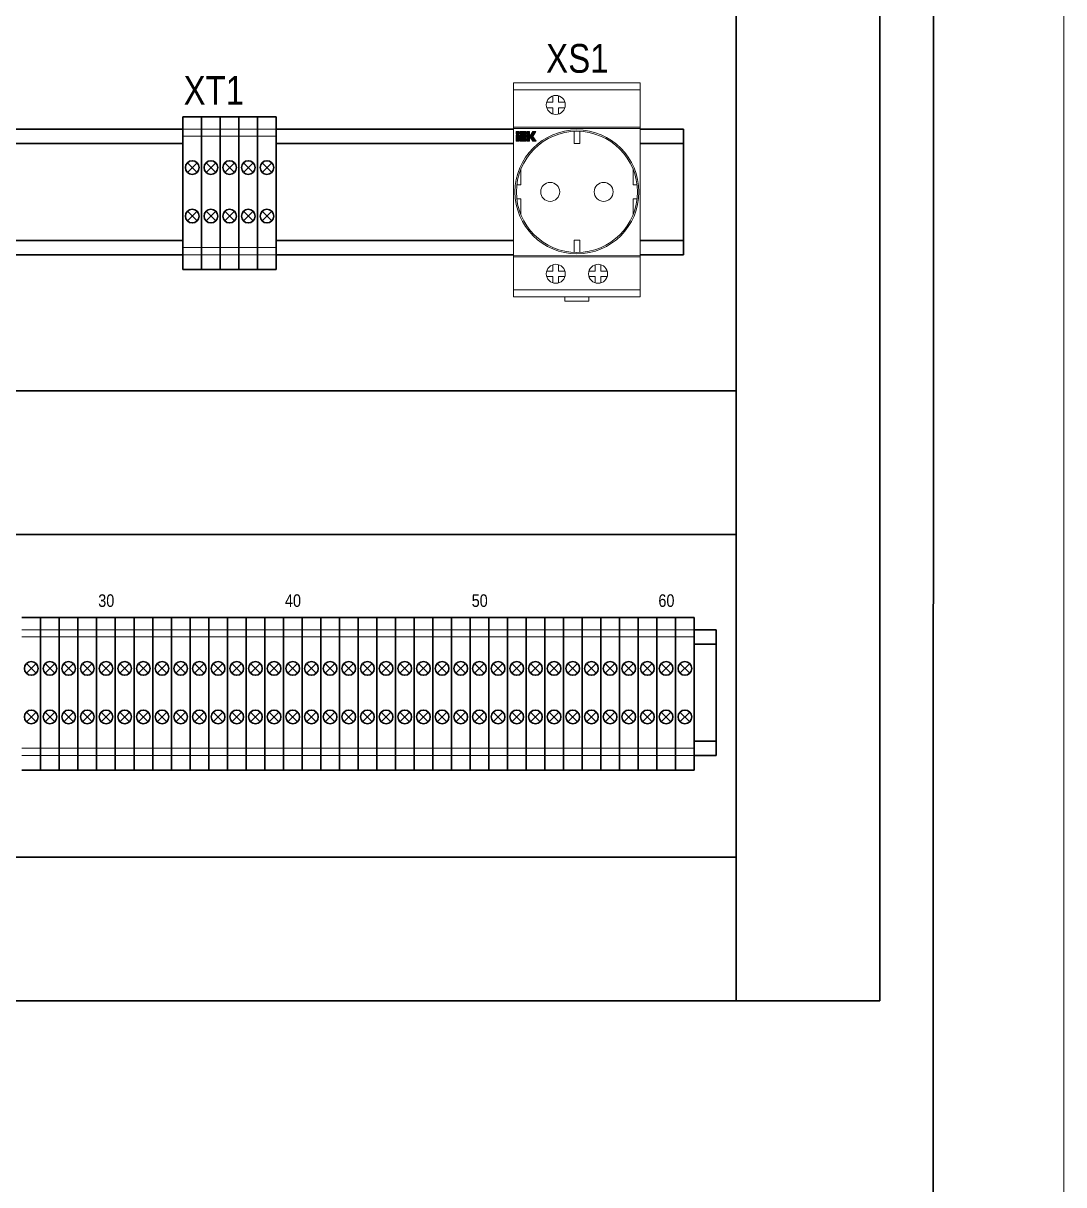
# Model space of a CAD drawing. Header units: millimetres. Extents: x -6000 to 26000, y -6000 to 26000.
# Drawn here: x 125.75 to 166.06, y -5013.17 to -4968.19 of the extents above; entities that cross this region are included whole.
import ezdxf

# ---------------------------------------------------------------- set-up
doc = ezdxf.new("R2010")
doc.units = ezdxf.units.MM
doc.header["$MEASUREMENT"] = 0
for name, color, linetype, lineweight in [('Чертеж и Рисунок_Ном._пера__1', 7, 'Continuous', 15), ('Чертеж и Рисунок_Ном._пера__2', 8, 'Continuous', 15), ('Чертеж и Рисунок_Ном._пера__21', 7, 'Continuous', 30), ('Чертеж и Рисунок_Ном._пера__7', 7, 'Continuous', 15)]:
    doc.layers.add(name, color=color, linetype=linetype, lineweight=lineweight)
for name, color, linetype, lineweight, true_color in [('Чертеж и Рисунок_Ном._пера__8', 7, 'Continuous', 15, 0xa80f02), ('Чертеж и Рисунок_Ном._пера__85', 7, 'Continuous', 5, 0x66b7ff), ('Чертеж и Рисунок_Ном._пера__9', 7, 'Continuous', 15, 0x3dad99)]:
    doc.layers.add(name, color=color, linetype=linetype, lineweight=lineweight, true_color=true_color)
doc.styles.add('СГЕНЕРИР_СТИЛЬ_1', font='')
doc.styles.get('СГЕНЕРИР_СТИЛЬ_1').set_extended_font_data('Arial Narrow')

msp = doc.modelspace()

# ---------------------------------------------------------------- hatches: boundary and pattern name
at = {"layer": 'Чертеж и Рисунок_Ном._пера__2', "linetype": 'Continuous', "lineweight": 15}
msp.add_hatch(color=8, dxfattribs=at).paths.add_polyline_path([(144.982, -4972.389), (144.982, -4972.49), (145.222, -4972.49), (145.222, -4972.389)])
at = {"layer": 'Чертеж и Рисунок_Ном._пера__8', "linetype": 'Continuous', "lineweight": 15, "true_color": 0xa80f02}
for points in [[(144.946, -4972.491), (144.946, -4972.389), (144.843, -4972.389), (144.843, -4972.491)], [(145.258, -4972.76), (145.361, -4972.76), (145.361, -4972.629), (145.397, -4972.629), (145.482, -4972.759), (145.611, -4972.759), (145.484, -4972.577), (145.61, -4972.389), (145.486, -4972.389), (145.397, -4972.524), (145.361, -4972.524), (145.36, -4972.389), (145.258, -4972.389)], [(144.946, -4972.524), (144.843, -4972.524), (144.843, -4972.766), (144.946, -4972.766)], [(144.98, -4972.523), (144.98, -4972.763), (145.222, -4972.763), (145.222, -4972.661), (145.084, -4972.661), (145.084, -4972.626), (145.222, -4972.626), (145.222, -4972.523)]]:
    msp.add_hatch(color=14, dxfattribs=at).paths.add_polyline_path(points)

# ---------------------------------------------------------------- linework, layer by layer
at = {"layer": 'Чертеж и Рисунок_Ном._пера__1', "color": 7, "linetype": 'Continuous', "lineweight": 15}
for p, q in [((131.934, -4972.292), (132.658, -4972.292)), ((132.658, -4972.292), (133.381, -4972.292)), ((133.381, -4972.292), (134.104, -4972.292)), ((134.104, -4972.292), (134.828, -4972.292)), ((134.828, -4972.292), (135.551, -4972.292)), ((131.934, -4972.57), (132.658, -4972.57)), ((132.658, -4972.57), (133.381, -4972.57)), ((133.381, -4972.57), (134.104, -4972.57)), ((134.104, -4972.57), (134.828, -4972.57)), ((134.828, -4972.57), (135.551, -4972.57)), ((131.934, -4976.882), (132.658, -4976.882)), ((132.658, -4976.882), (133.381, -4976.882)), ((133.381, -4976.882), (134.104, -4976.882)), ((134.104, -4976.882), (134.828, -4976.882)), ((134.828, -4976.882), (135.551, -4976.882)), ((131.934, -4977.161), (132.658, -4977.161)), ((132.658, -4977.161), (133.381, -4977.161)), ((133.381, -4977.161), (134.104, -4977.161)), ((134.104, -4977.161), (134.828, -4977.161)), ((134.828, -4977.161), (135.551, -4977.161)), ((125.698, -4991.682), (126.421, -4991.682)), ((126.421, -4991.682), (127.144, -4991.682)), ((127.144, -4991.682), (127.868, -4991.682)), ((127.868, -4991.682), (128.591, -4991.682)), ((128.591, -4991.682), (129.314, -4991.682)), ((129.314, -4991.682), (130.038, -4991.682)), ((130.038, -4991.682), (130.761, -4991.682)), ((130.761, -4991.682), (131.484, -4991.682)), ((131.484, -4991.682), (132.208, -4991.682)), ((132.208, -4991.682), (132.931, -4991.682)), ((132.931, -4991.682), (133.654, -4991.682)), ((133.654, -4991.682), (134.378, -4991.682)), ((134.378, -4991.682), (135.101, -4991.682)), ((135.101, -4991.682), (135.824, -4991.682)), ((135.824, -4991.682), (136.547, -4991.682)), ((136.547, -4991.682), (137.271, -4991.682)), ((137.271, -4991.682), (137.994, -4991.682)), ((137.994, -4991.682), (138.717, -4991.682)), ((138.717, -4991.682), (139.441, -4991.682)), ((139.441, -4991.682), (140.164, -4991.682)), ((140.164, -4991.682), (140.887, -4991.682)), ((140.887, -4991.682), (141.611, -4991.682)), ((141.611, -4991.682), (142.334, -4991.682)), ((142.334, -4991.682), (143.057, -4991.682)), ((143.057, -4991.682), (143.781, -4991.682)), ((143.781, -4991.682), (144.504, -4991.682)), ((144.504, -4991.682), (145.227, -4991.682)), ((145.227, -4991.682), (145.951, -4991.682)), ((145.951, -4991.682), (146.674, -4991.682)), ((146.674, -4991.682), (147.397, -4991.682)), ((147.397, -4991.682), (148.121, -4991.682)), ((148.121, -4991.682), (148.844, -4991.682)), ((148.844, -4991.682), (149.567, -4991.682)), ((149.567, -4991.682), (150.291, -4991.682)), ((150.291, -4991.682), (151.014, -4991.682)), ((151.014, -4991.682), (151.737, -4991.682)), ((125.698, -4991.961), (126.421, -4991.961)), ((126.421, -4991.961), (127.144, -4991.961)), ((127.144, -4991.961), (127.868, -4991.961)), ((127.868, -4991.961), (128.591, -4991.961)), ((128.591, -4991.961), (129.314, -4991.961)), ((129.314, -4991.961), (130.038, -4991.961)), ((130.038, -4991.961), (130.761, -4991.961)), ((130.761, -4991.961), (131.484, -4991.961)), ((131.484, -4991.961), (132.208, -4991.961)), ((132.208, -4991.961), (132.931, -4991.961)), ((132.931, -4991.961), (133.654, -4991.961)), ((133.654, -4991.961), (134.378, -4991.961)), ((134.378, -4991.961), (135.101, -4991.961)), ((135.101, -4991.961), (135.824, -4991.961)), ((135.824, -4991.961), (136.547, -4991.961)), ((136.547, -4991.961), (137.271, -4991.961)), ((137.271, -4991.961), (137.994, -4991.961)), ((137.994, -4991.961), (138.717, -4991.961)), ((138.717, -4991.961), (139.441, -4991.961)), ((139.441, -4991.961), (140.164, -4991.961)), ((140.164, -4991.961), (140.887, -4991.961)), ((140.887, -4991.961), (141.611, -4991.961)), ((141.611, -4991.961), (142.334, -4991.961)), ((142.334, -4991.961), (143.057, -4991.961)), ((143.057, -4991.961), (143.781, -4991.961)), ((143.781, -4991.961), (144.504, -4991.961)), ((144.504, -4991.961), (145.227, -4991.961)), ((145.227, -4991.961), (145.951, -4991.961)), ((145.951, -4991.961), (146.674, -4991.961)), ((146.674, -4991.961), (147.397, -4991.961)), ((147.397, -4991.961), (148.121, -4991.961)), ((148.121, -4991.961), (148.844, -4991.961)), ((148.844, -4991.961), (149.567, -4991.961)), ((149.567, -4991.961), (150.291, -4991.961)), ((150.291, -4991.961), (151.014, -4991.961)), ((151.014, -4991.961), (151.737, -4991.961)), ((125.698, -4996.273), (126.421, -4996.273)), ((126.421, -4996.273), (127.144, -4996.273)), ((127.144, -4996.273), (127.868, -4996.273)), ((127.868, -4996.273), (128.591, -4996.273)), ((128.591, -4996.273), (129.314, -4996.273)), ((129.314, -4996.273), (130.038, -4996.273)), ((130.038, -4996.273), (130.761, -4996.273)), ((130.761, -4996.273), (131.484, -4996.273)), ((131.484, -4996.273), (132.208, -4996.273)), ((132.208, -4996.273), (132.931, -4996.273)), ((132.931, -4996.273), (133.654, -4996.273)), ((133.654, -4996.273), (134.378, -4996.273)), ((134.378, -4996.273), (135.101, -4996.273)), ((135.101, -4996.273), (135.824, -4996.273)), ((135.824, -4996.273), (136.547, -4996.273)), ((136.547, -4996.273), (137.271, -4996.273)), ((137.271, -4996.273), (137.994, -4996.273)), ((137.994, -4996.273), (138.717, -4996.273)), ((138.717, -4996.273), (139.441, -4996.273)), ((139.441, -4996.273), (140.164, -4996.273)), ((140.164, -4996.273), (140.887, -4996.273)), ((140.887, -4996.273), (141.611, -4996.273)), ((141.611, -4996.273), (142.334, -4996.273)), ((142.334, -4996.273), (143.057, -4996.273)), ((143.057, -4996.273), (143.781, -4996.273)), ((143.781, -4996.273), (144.504, -4996.273)), ((144.504, -4996.273), (145.227, -4996.273)), ((145.227, -4996.273), (145.951, -4996.273)), ((145.951, -4996.273), (146.674, -4996.273)), ((146.674, -4996.273), (147.397, -4996.273)), ((147.397, -4996.273), (148.121, -4996.273)), ((148.121, -4996.273), (148.844, -4996.273)), ((148.844, -4996.273), (149.567, -4996.273)), ((149.567, -4996.273), (150.291, -4996.273)), ((150.291, -4996.273), (151.014, -4996.273)), ((151.014, -4996.273), (151.737, -4996.273)), ((125.698, -4996.551), (126.421, -4996.551)), ((126.421, -4996.551), (127.144, -4996.551)), ((127.144, -4996.551), (127.868, -4996.551)), ((127.868, -4996.551), (128.591, -4996.551)), ((128.591, -4996.551), (129.314, -4996.551)), ((129.314, -4996.551), (130.038, -4996.551)), ((130.038, -4996.551), (130.761, -4996.551)), ((130.761, -4996.551), (131.484, -4996.551)), ((131.484, -4996.551), (132.208, -4996.551)), ((132.208, -4996.551), (132.931, -4996.551)), ((132.931, -4996.551), (133.654, -4996.551)), ((133.654, -4996.551), (134.378, -4996.551)), ((134.378, -4996.551), (135.101, -4996.551)), ((135.101, -4996.551), (135.824, -4996.551)), ((135.824, -4996.551), (136.547, -4996.551)), ((136.547, -4996.551), (137.271, -4996.551)), ((137.271, -4996.551), (137.994, -4996.551)), ((137.994, -4996.551), (138.717, -4996.551)), ((138.717, -4996.551), (139.441, -4996.551)), ((139.441, -4996.551), (140.164, -4996.551)), ((140.164, -4996.551), (140.887, -4996.551)), ((140.887, -4996.551), (141.611, -4996.551)), ((141.611, -4996.551), (142.334, -4996.551)), ((142.334, -4996.551), (143.057, -4996.551)), ((143.057, -4996.551), (143.781, -4996.551)), ((143.781, -4996.551), (144.504, -4996.551)), ((144.504, -4996.551), (145.227, -4996.551)), ((145.227, -4996.551), (145.951, -4996.551)), ((145.951, -4996.551), (146.674, -4996.551)), ((146.674, -4996.551), (147.397, -4996.551)), ((147.397, -4996.551), (148.121, -4996.551)), ((148.121, -4996.551), (148.844, -4996.551)), ((148.844, -4996.551), (149.567, -4996.551)), ((149.567, -4996.551), (150.291, -4996.551)), ((150.291, -4996.551), (151.014, -4996.551)), ((151.014, -4996.551), (151.737, -4996.551))]:
    msp.add_line(p, q, dxfattribs=at)
at = {"layer": 'Чертеж и Рисунок_Ном._пера__2', "color": 8, "linetype": 'Continuous', "lineweight": 15}
msp.add_lwpolyline([(144.982, -4972.49), (145.222, -4972.49), (145.222, -4972.389), (144.982, -4972.389)], close=True, dxfattribs=at)
at = {"layer": 'Чертеж и Рисунок_Ном._пера__21', "color": 7, "linetype": 'Continuous', "lineweight": 30}
for p, q in [((161.043, -4900.341), (160.93, -5150.721)), ((153.36, -5006.047), (153.36, -4908.361)), ((158.924, -4908.361), (158.924, -5006.047)), ((131.934, -4977.733), (131.934, -4971.821)), ((131.934, -4971.821), (132.658, -4971.821)), ((132.658, -4971.821), (132.658, -4977.733)), ((132.658, -4977.733), (132.658, -4971.821)), ((132.658, -4971.821), (133.381, -4971.821)), ((133.381, -4971.821), (133.381, -4977.733)), ((133.381, -4977.733), (133.381, -4971.821)), ((133.381, -4971.821), (134.104, -4971.821)), ((134.104, -4971.821), (134.104, -4977.733)), ((134.104, -4977.733), (134.104, -4971.821)), ((134.104, -4971.821), (134.828, -4971.821)), ((134.828, -4971.821), (134.828, -4977.733)), ((134.828, -4977.733), (134.828, -4971.821)), ((134.828, -4971.821), (135.551, -4971.821)), ((135.551, -4971.821), (135.551, -4977.733)), ((124.017, -4972.292), (131.934, -4972.292)), ((135.551, -4972.292), (144.741, -4972.292)), ((149.651, -4972.292), (151.327, -4972.292)), ((151.327, -4977.161), (151.327, -4972.292)), ((124.004, -4972.849), (131.934, -4972.849)), ((135.551, -4972.849), (144.741, -4972.849)), ((149.651, -4972.849), (151.327, -4972.849)), ((132.483, -4973.6), (132.109, -4973.975)), ((132.109, -4973.6), (132.483, -4973.975)), ((133.207, -4973.6), (132.832, -4973.975)), ((132.832, -4973.6), (133.207, -4973.975)), ((133.93, -4973.6), (133.555, -4973.975)), ((133.555, -4973.6), (133.93, -4973.975)), ((134.653, -4973.6), (134.279, -4973.975)), ((134.279, -4973.6), (134.653, -4973.975)), ((135.377, -4973.6), (135.002, -4973.975)), ((135.002, -4973.6), (135.377, -4973.975)), ((132.483, -4975.478), (132.109, -4975.852)), ((132.109, -4975.478), (132.483, -4975.852)), ((133.207, -4975.478), (132.832, -4975.852)), ((132.832, -4975.478), (133.207, -4975.852)), ((133.93, -4975.478), (133.555, -4975.852)), ((133.555, -4975.478), (133.93, -4975.852)), ((134.653, -4975.478), (134.279, -4975.852)), ((134.279, -4975.478), (134.653, -4975.852)), ((135.377, -4975.478), (135.002, -4975.852)), ((135.002, -4975.478), (135.377, -4975.852)), ((131.934, -4976.604), (124.004, -4976.604)), ((144.741, -4976.604), (135.551, -4976.604)), ((151.327, -4976.604), (149.651, -4976.604)), ((131.934, -4977.161), (124.004, -4977.161)), ((144.741, -4977.161), (135.551, -4977.161)), ((151.327, -4977.161), (149.651, -4977.161)), ((132.658, -4977.733), (131.934, -4977.733)), ((133.381, -4977.733), (132.658, -4977.733)), ((134.104, -4977.733), (133.381, -4977.733)), ((134.828, -4977.733), (134.104, -4977.733)), ((135.551, -4977.733), (134.828, -4977.733)), ((85.187, -4982.433), (153.36, -4982.433)), ((153.36, -4982.433), (153.36, -4987.997)), ((153.36, -4987.997), (85.187, -4987.997)), ((125.698, -4991.211), (126.421, -4991.211)), ((126.421, -4991.211), (126.421, -4997.123)), ((126.421, -4997.123), (126.421, -4991.211)), ((126.421, -4991.211), (127.144, -4991.211)), ((127.144, -4991.211), (127.144, -4997.123)), ((127.144, -4997.123), (127.144, -4991.211)), ((127.144, -4991.211), (127.868, -4991.211)), ((127.868, -4991.211), (127.868, -4997.123)), ((127.868, -4997.123), (127.868, -4991.211)), ((127.868, -4991.211), (128.591, -4991.211)), ((128.591, -4991.211), (128.591, -4997.123)), ((128.591, -4997.123), (128.591, -4991.211)), ((128.591, -4991.211), (129.314, -4991.211)), ((129.314, -4991.211), (129.314, -4997.123)), ((129.314, -4997.123), (129.314, -4991.211)), ((129.314, -4997.123), (129.314, -4991.211)), ((129.314, -4991.211), (130.038, -4991.211)), ((130.038, -4991.211), (130.038, -4997.123)), ((130.038, -4997.123), (130.038, -4991.211)), ((130.038, -4991.211), (130.761, -4991.211)), ((130.761, -4991.211), (130.761, -4997.123)), ((130.761, -4997.123), (130.761, -4991.211)), ((130.761, -4991.211), (131.484, -4991.211)), ((131.484, -4991.211), (131.484, -4997.123)), ((131.484, -4997.123), (131.484, -4991.211)), ((131.484, -4991.211), (132.208, -4991.211)), ((132.208, -4991.211), (132.208, -4997.123)), ((132.208, -4997.123), (132.208, -4991.211)), ((132.208, -4991.211), (132.931, -4991.211)), ((132.931, -4991.211), (132.931, -4997.123)), ((132.931, -4997.123), (132.931, -4991.211)), ((132.931, -4991.211), (133.654, -4991.211)), ((133.654, -4991.211), (133.654, -4997.123)), ((133.654, -4997.123), (133.654, -4991.211)), ((133.654, -4991.211), (134.378, -4991.211)), ((134.378, -4991.211), (134.378, -4997.123)), ((134.378, -4997.123), (134.378, -4991.211)), ((134.378, -4991.211), (135.101, -4991.211)), ((135.101, -4991.211), (135.101, -4997.123)), ((135.101, -4997.123), (135.101, -4991.211)), ((135.101, -4991.211), (135.824, -4991.211)), ((135.824, -4991.211), (135.824, -4997.123)), ((135.824, -4997.123), (135.824, -4991.211)), ((135.824, -4991.211), (136.547, -4991.211)), ((136.547, -4991.211), (136.547, -4997.123)), ((136.547, -4997.123), (136.547, -4991.211)), ((136.547, -4997.123), (136.547, -4991.211)), ((136.547, -4991.211), (137.271, -4991.211)), ((137.271, -4991.211), (137.271, -4997.123)), ((137.271, -4997.123), (137.271, -4991.211)), ((137.271, -4991.211), (137.994, -4991.211)), ((137.994, -4991.211), (137.994, -4997.123)), ((137.994, -4997.123), (137.994, -4991.211)), ((137.994, -4991.211), (138.717, -4991.211)), ((138.717, -4991.211), (138.717, -4997.123)), ((138.717, -4997.123), (138.717, -4991.211)), ((138.717, -4991.211), (139.441, -4991.211)), ((139.441, -4991.211), (139.441, -4997.123)), ((139.441, -4997.123), (139.441, -4991.211)), ((139.441, -4991.211), (140.164, -4991.211)), ((140.164, -4991.211), (140.164, -4997.123)), ((140.164, -4997.123), (140.164, -4991.211)), ((140.164, -4991.211), (140.887, -4991.211)), ((140.887, -4991.211), (140.887, -4997.123)), ((140.887, -4997.123), (140.887, -4991.211)), ((140.887, -4991.211), (141.611, -4991.211)), ((141.611, -4991.211), (141.611, -4997.123)), ((141.611, -4997.123), (141.611, -4991.211)), ((141.611, -4991.211), (142.334, -4991.211)), ((142.334, -4991.211), (142.334, -4997.123)), ((142.334, -4997.123), (142.334, -4991.211)), ((142.334, -4991.211), (143.057, -4991.211)), ((143.057, -4991.211), (143.057, -4997.123)), ((143.057, -4997.123), (143.057, -4991.211)), ((143.057, -4991.211), (143.781, -4991.211)), ((143.781, -4991.211), (143.781, -4997.123)), ((143.781, -4997.123), (143.781, -4991.211)), ((143.781, -4997.123), (143.781, -4991.211)), ((143.781, -4991.211), (144.504, -4991.211)), ((144.504, -4991.211), (144.504, -4997.123)), ((144.504, -4997.123), (144.504, -4991.211)), ((144.504, -4991.211), (145.227, -4991.211)), ((145.227, -4991.211), (145.227, -4997.123)), ((145.227, -4997.123), (145.227, -4991.211)), ((145.227, -4991.211), (145.951, -4991.211)), ((145.951, -4991.211), (145.951, -4997.123)), ((145.951, -4997.123), (145.951, -4991.211)), ((145.951, -4991.211), (146.674, -4991.211)), ((146.674, -4991.211), (146.674, -4997.123)), ((146.674, -4997.123), (146.674, -4991.211)), ((146.674, -4991.211), (147.397, -4991.211)), ((147.397, -4991.211), (147.397, -4997.123)), ((147.397, -4997.123), (147.397, -4991.211)), ((147.397, -4991.211), (148.121, -4991.211)), ((148.121, -4991.211), (148.121, -4997.123)), ((148.121, -4997.123), (148.121, -4991.211)), ((148.121, -4991.211), (148.844, -4991.211)), ((148.844, -4991.211), (148.844, -4997.123)), ((148.844, -4997.123), (148.844, -4991.211)), ((148.844, -4991.211), (149.567, -4991.211)), ((149.567, -4991.211), (149.567, -4997.123)), ((149.567, -4997.123), (149.567, -4991.211)), ((149.567, -4991.211), (150.291, -4991.211)), ((150.291, -4991.211), (150.291, -4997.123)), ((150.291, -4997.123), (150.291, -4991.211)), ((150.291, -4991.211), (151.014, -4991.211)), ((151.014, -4991.211), (151.014, -4997.123)), ((151.014, -4997.123), (151.014, -4991.211)), ((151.014, -4997.123), (151.014, -4991.211)), ((151.014, -4991.211), (151.737, -4991.211)), ((151.737, -4991.211), (151.737, -4997.123)), ((151.737, -4991.682), (152.584, -4991.682)), ((152.584, -4996.551), (152.584, -4991.682)), ((151.737, -4992.239), (152.584, -4992.239)), ((126.247, -4992.991), (125.872, -4993.365)), ((125.872, -4992.991), (126.247, -4993.365)), ((126.97, -4992.991), (126.595, -4993.365)), ((126.595, -4992.991), (126.97, -4993.365)), ((127.693, -4992.991), (127.319, -4993.365)), ((127.319, -4992.991), (127.693, -4993.365)), ((128.417, -4992.991), (128.042, -4993.365)), ((128.042, -4992.991), (128.417, -4993.365)), ((129.14, -4992.991), (128.765, -4993.365)), ((128.765, -4992.991), (129.14, -4993.365)), ((129.863, -4992.991), (129.489, -4993.365)), ((129.489, -4992.991), (129.863, -4993.365)), ((130.586, -4992.991), (130.212, -4993.365)), ((130.212, -4992.991), (130.586, -4993.365)), ((131.31, -4992.991), (130.935, -4993.365)), ((130.935, -4992.991), (131.31, -4993.365)), ((132.033, -4992.991), (131.659, -4993.365)), ((131.659, -4992.991), (132.033, -4993.365)), ((132.756, -4992.991), (132.382, -4993.365)), ((132.382, -4992.991), (132.756, -4993.365)), ((133.48, -4992.991), (133.105, -4993.365)), ((133.105, -4992.991), (133.48, -4993.365)), ((134.203, -4992.991), (133.829, -4993.365)), ((133.829, -4992.991), (134.203, -4993.365)), ((134.926, -4992.991), (134.552, -4993.365)), ((134.552, -4992.991), (134.926, -4993.365)), ((135.65, -4992.991), (135.275, -4993.365)), ((135.275, -4992.991), (135.65, -4993.365)), ((136.373, -4992.991), (135.999, -4993.365)), ((135.999, -4992.991), (136.373, -4993.365)), ((137.096, -4992.991), (136.722, -4993.365)), ((136.722, -4992.991), (137.096, -4993.365)), ((137.82, -4992.991), (137.445, -4993.365)), ((137.445, -4992.991), (137.82, -4993.365)), ((138.543, -4992.991), (138.169, -4993.365)), ((138.169, -4992.991), (138.543, -4993.365)), ((139.266, -4992.991), (138.892, -4993.365)), ((138.892, -4992.991), (139.266, -4993.365)), ((139.99, -4992.991), (139.615, -4993.365)), ((139.615, -4992.991), (139.99, -4993.365)), ((140.713, -4992.991), (140.339, -4993.365)), ((140.339, -4992.991), (140.713, -4993.365)), ((141.436, -4992.991), (141.062, -4993.365)), ((141.062, -4992.991), (141.436, -4993.365)), ((142.16, -4992.991), (141.785, -4993.365)), ((141.785, -4992.991), (142.16, -4993.365)), ((142.883, -4992.991), (142.508, -4993.365)), ((142.508, -4992.991), (142.883, -4993.365)), ((143.606, -4992.991), (143.232, -4993.365)), ((143.232, -4992.991), (143.606, -4993.365)), ((144.33, -4992.991), (143.955, -4993.365)), ((143.955, -4992.991), (144.33, -4993.365)), ((145.053, -4992.991), (144.678, -4993.365)), ((144.678, -4992.991), (145.053, -4993.365)), ((145.776, -4992.991), (145.402, -4993.365)), ((145.402, -4992.991), (145.776, -4993.365)), ((146.5, -4992.991), (146.125, -4993.365)), ((146.125, -4992.991), (146.5, -4993.365)), ((147.223, -4992.991), (146.848, -4993.365)), ((146.848, -4992.991), (147.223, -4993.365)), ((147.946, -4992.991), (147.572, -4993.365)), ((147.572, -4992.991), (147.946, -4993.365)), ((148.669, -4992.991), (148.295, -4993.365)), ((148.295, -4992.991), (148.669, -4993.365)), ((149.393, -4992.991), (149.018, -4993.365)), ((149.018, -4992.991), (149.393, -4993.365)), ((150.116, -4992.991), (149.742, -4993.365)), ((149.742, -4992.991), (150.116, -4993.365)), ((150.839, -4992.991), (150.465, -4993.365)), ((150.465, -4992.991), (150.839, -4993.365)), ((151.563, -4992.991), (151.188, -4993.365)), ((151.188, -4992.991), (151.563, -4993.365)), ((126.247, -4994.868), (125.872, -4995.243)), ((125.872, -4994.868), (126.247, -4995.243)), ((126.97, -4994.868), (126.595, -4995.243)), ((126.595, -4994.868), (126.97, -4995.243)), ((127.693, -4994.868), (127.319, -4995.243)), ((127.319, -4994.868), (127.693, -4995.243)), ((128.417, -4994.868), (128.042, -4995.243)), ((128.042, -4994.868), (128.417, -4995.243)), ((129.14, -4994.868), (128.765, -4995.243)), ((128.765, -4994.868), (129.14, -4995.243)), ((129.863, -4994.868), (129.489, -4995.243)), ((129.489, -4994.868), (129.863, -4995.243)), ((130.586, -4994.868), (130.212, -4995.243)), ((130.212, -4994.868), (130.586, -4995.243)), ((131.31, -4994.868), (130.935, -4995.243)), ((130.935, -4994.868), (131.31, -4995.243)), ((132.033, -4994.868), (131.659, -4995.243)), ((131.659, -4994.868), (132.033, -4995.243)), ((132.756, -4994.868), (132.382, -4995.243)), ((132.382, -4994.868), (132.756, -4995.243)), ((133.48, -4994.868), (133.105, -4995.243)), ((133.105, -4994.868), (133.48, -4995.243)), ((134.203, -4994.868), (133.829, -4995.243)), ((133.829, -4994.868), (134.203, -4995.243)), ((134.926, -4994.868), (134.552, -4995.243)), ((134.552, -4994.868), (134.926, -4995.243)), ((135.65, -4994.868), (135.275, -4995.243)), ((135.275, -4994.868), (135.65, -4995.243)), ((136.373, -4994.868), (135.999, -4995.243)), ((135.999, -4994.868), (136.373, -4995.243)), ((137.096, -4994.868), (136.722, -4995.243)), ((136.722, -4994.868), (137.096, -4995.243)), ((137.82, -4994.868), (137.445, -4995.243)), ((137.445, -4994.868), (137.82, -4995.243)), ((138.543, -4994.868), (138.169, -4995.243)), ((138.169, -4994.868), (138.543, -4995.243)), ((139.266, -4994.868), (138.892, -4995.243)), ((138.892, -4994.868), (139.266, -4995.243)), ((139.99, -4994.868), (139.615, -4995.243)), ((139.615, -4994.868), (139.99, -4995.243)), ((140.713, -4994.868), (140.339, -4995.243)), ((140.339, -4994.868), (140.713, -4995.243)), ((141.436, -4994.868), (141.062, -4995.243)), ((141.062, -4994.868), (141.436, -4995.243)), ((142.16, -4994.868), (141.785, -4995.243)), ((141.785, -4994.868), (142.16, -4995.243)), ((142.883, -4994.868), (142.508, -4995.243)), ((142.508, -4994.868), (142.883, -4995.243)), ((143.606, -4994.868), (143.232, -4995.243)), ((143.232, -4994.868), (143.606, -4995.243)), ((144.33, -4994.868), (143.955, -4995.243)), ((143.955, -4994.868), (144.33, -4995.243)), ((145.053, -4994.868), (144.678, -4995.243)), ((144.678, -4994.868), (145.053, -4995.243)), ((145.776, -4994.868), (145.402, -4995.243)), ((145.402, -4994.868), (145.776, -4995.243)), ((146.5, -4994.868), (146.125, -4995.243)), ((146.125, -4994.868), (146.5, -4995.243)), ((147.223, -4994.868), (146.848, -4995.243)), ((146.848, -4994.868), (147.223, -4995.243)), ((147.946, -4994.868), (147.572, -4995.243)), ((147.572, -4994.868), (147.946, -4995.243)), ((148.669, -4994.868), (148.295, -4995.243)), ((148.295, -4994.868), (148.669, -4995.243)), ((149.393, -4994.868), (149.018, -4995.243)), ((149.018, -4994.868), (149.393, -4995.243)), ((150.116, -4994.868), (149.742, -4995.243)), ((149.742, -4994.868), (150.116, -4995.243)), ((150.839, -4994.868), (150.465, -4995.243)), ((150.465, -4994.868), (150.839, -4995.243)), ((151.563, -4994.868), (151.188, -4995.243)), ((151.188, -4994.868), (151.563, -4995.243)), ((152.584, -4995.995), (151.737, -4995.995)), ((152.584, -4996.551), (151.737, -4996.551)), ((126.421, -4997.123), (125.698, -4997.123)), ((127.144, -4997.123), (126.421, -4997.123)), ((127.868, -4997.123), (127.144, -4997.123)), ((128.591, -4997.123), (127.868, -4997.123)), ((129.314, -4997.123), (128.591, -4997.123)), ((130.038, -4997.123), (129.314, -4997.123)), ((130.761, -4997.123), (130.038, -4997.123)), ((131.484, -4997.123), (130.761, -4997.123)), ((132.208, -4997.123), (131.484, -4997.123)), ((132.931, -4997.123), (132.208, -4997.123)), ((133.654, -4997.123), (132.931, -4997.123)), ((134.378, -4997.123), (133.654, -4997.123)), ((135.101, -4997.123), (134.378, -4997.123)), ((135.824, -4997.123), (135.101, -4997.123)), ((136.547, -4997.123), (135.824, -4997.123)), ((137.271, -4997.123), (136.547, -4997.123)), ((137.994, -4997.123), (137.271, -4997.123)), ((138.717, -4997.123), (137.994, -4997.123)), ((139.441, -4997.123), (138.717, -4997.123)), ((140.164, -4997.123), (139.441, -4997.123)), ((140.887, -4997.123), (140.164, -4997.123)), ((141.611, -4997.123), (140.887, -4997.123)), ((142.334, -4997.123), (141.611, -4997.123)), ((143.057, -4997.123), (142.334, -4997.123)), ((143.781, -4997.123), (143.057, -4997.123)), ((144.504, -4997.123), (143.781, -4997.123)), ((145.227, -4997.123), (144.504, -4997.123)), ((145.951, -4997.123), (145.227, -4997.123)), ((146.674, -4997.123), (145.951, -4997.123)), ((147.397, -4997.123), (146.674, -4997.123)), ((148.121, -4997.123), (147.397, -4997.123)), ((148.844, -4997.123), (148.121, -4997.123)), ((149.567, -4997.123), (148.844, -4997.123)), ((150.291, -4997.123), (149.567, -4997.123)), ((151.014, -4997.123), (150.291, -4997.123)), ((151.737, -4997.123), (151.014, -4997.123)), ((85.187, -5000.483), (153.36, -5000.483)), ((153.36, -5000.483), (153.36, -5006.047)), ((153.36, -5006.047), (85.187, -5006.047)), ((158.924, -5006.047), (153.36, -5006.047))]:
    msp.add_line(p, q, dxfattribs=at)
for centre in [(132.296, -4973.787), (133.019, -4973.787), (133.743, -4973.787), (134.466, -4973.787), (135.189, -4973.787), (132.296, -4975.665), (133.019, -4975.665), (133.743, -4975.665), (134.466, -4975.665), (135.189, -4975.665), (126.059, -4993.178), (126.783, -4993.178), (127.506, -4993.178), (128.229, -4993.178), (128.953, -4993.178), (129.676, -4993.178), (130.399, -4993.178), (131.123, -4993.178), (131.846, -4993.178), (132.569, -4993.178), (133.293, -4993.178), (134.016, -4993.178), (134.739, -4993.178), (135.463, -4993.178), (136.186, -4993.178), (136.909, -4993.178), (137.632, -4993.178), (138.356, -4993.178), (139.079, -4993.178), (139.802, -4993.178), (140.526, -4993.178), (141.249, -4993.178), (141.972, -4993.178), (142.696, -4993.178), (143.419, -4993.178), (144.142, -4993.178), (144.866, -4993.178), (145.589, -4993.178), (146.312, -4993.178), (147.036, -4993.178), (147.759, -4993.178), (148.482, -4993.178), (149.206, -4993.178), (149.929, -4993.178), (150.652, -4993.178), (151.376, -4993.178), (126.059, -4995.056), (126.783, -4995.056), (127.506, -4995.056), (128.229, -4995.056), (128.953, -4995.056), (129.676, -4995.056), (130.399, -4995.056), (131.123, -4995.056), (131.846, -4995.056), (132.569, -4995.056), (133.293, -4995.056), (134.016, -4995.056), (134.739, -4995.056), (135.463, -4995.056), (136.186, -4995.056), (136.909, -4995.056), (137.632, -4995.056), (138.356, -4995.056), (139.079, -4995.056), (139.802, -4995.056), (140.526, -4995.056), (141.249, -4995.056), (141.972, -4995.056), (142.696, -4995.056), (143.419, -4995.056), (144.142, -4995.056), (144.866, -4995.056), (145.589, -4995.056), (146.312, -4995.056), (147.036, -4995.056), (147.759, -4995.056), (148.482, -4995.056), (149.206, -4995.056), (149.929, -4995.056), (150.652, -4995.056), (151.376, -4995.056)]:
    msp.add_circle(centre, 0.265, dxfattribs=at)
at = {"layer": 'Чертеж и Рисунок_Ном._пера__7', "color": 7, "linetype": 'Continuous', "lineweight": 15}
for p, q in [((144.741, -4970.771), (149.651, -4970.771)), ((146.268, -4971.249), (146.268, -4971.006)), ((146.487, -4971.249), (146.487, -4971.006)), ((146.026, -4971.249), (146.268, -4971.249)), ((146.026, -4971.467), (146.268, -4971.467)), ((146.268, -4971.709), (146.268, -4971.467)), ((146.487, -4971.249), (146.729, -4971.249)), ((146.487, -4971.709), (146.487, -4971.467)), ((146.487, -4971.467), (146.729, -4971.467)), ((144.741, -4972.217), (149.651, -4972.217)), ((144.741, -4972.272), (149.651, -4972.272)), ((147.087, -4972.856), (147.087, -4972.383)), ((147.305, -4972.856), (147.305, -4972.383)), ((147.087, -4972.856), (147.305, -4972.856)), ((145.019, -4973.853), (145.019, -4974.452)), ((149.373, -4974.452), (149.373, -4973.853)), ((144.866, -4974.452), (145.019, -4974.452)), ((149.373, -4974.452), (149.525, -4974.452)), ((144.866, -4975.001), (145.019, -4975.001)), ((145.019, -4975.001), (145.019, -4975.6)), ((149.373, -4975.001), (149.525, -4975.001)), ((149.373, -4975.6), (149.373, -4975.001)), ((147.087, -4977.07), (147.087, -4976.596)), ((147.087, -4976.596), (147.305, -4976.596)), ((147.305, -4977.07), (147.305, -4976.596)), ((144.741, -4977.185), (149.651, -4977.181)), ((144.741, -4977.24), (149.651, -4977.236)), ((146.026, -4977.79), (146.268, -4977.79)), ((146.268, -4977.79), (146.268, -4977.547)), ((146.487, -4977.79), (146.487, -4977.547)), ((146.487, -4977.79), (146.729, -4977.79)), ((147.662, -4977.79), (147.905, -4977.79)), ((147.905, -4977.79), (147.905, -4977.547)), ((148.123, -4977.79), (148.123, -4977.547)), ((148.123, -4977.79), (148.366, -4977.79)), ((146.026, -4978.008), (146.268, -4978.008)), ((146.268, -4978.251), (146.268, -4978.008)), ((146.487, -4978.251), (146.487, -4978.008)), ((146.487, -4978.008), (146.729, -4978.008)), ((147.662, -4978.008), (147.905, -4978.008)), ((147.905, -4978.251), (147.905, -4978.008)), ((148.123, -4978.251), (148.123, -4978.008)), ((148.123, -4978.008), (148.366, -4978.008)), ((144.741, -4978.518), (149.651, -4978.518)), ((144.741, -4978.79), (149.651, -4978.79)), ((146.729, -4978.79), (146.729, -4978.954)), ((147.662, -4978.79), (147.662, -4978.954))]:
    msp.add_line(p, q, dxfattribs=at)
for points in [[(149.651, -4978.79), (149.651, -4970.499), (144.741, -4970.499), (144.741, -4978.79)], [(146.729, -4978.954), (147.662, -4978.954)]]:
    msp.add_lwpolyline(points, dxfattribs=at)
for centre, radius in [((146.378, -4971.358), 0.368), ((147.196, -4974.726), 2.4), ((147.196, -4974.726), 2.346), ((146.159, -4974.726), 0.368), ((148.232, -4974.726), 0.368), ((146.378, -4977.899), 0.368), ((148.014, -4977.899), 0.368)]:
    msp.add_circle(centre, radius, dxfattribs=at)
at = {"layer": 'Чертеж и Рисунок_Ном._пера__85', "color": 151, "linetype": 'Continuous', "lineweight": 5, "true_color": 0x66b7ff}
msp.add_line((166.055, -5150.721), (166.055, -4900.341), dxfattribs=at)
at = {"layer": 'Чертеж и Рисунок_Ном._пера__9', "color": 135, "linetype": 'Continuous', "lineweight": 15, "true_color": 0x3dad99}
for points in [[(144.843, -4972.491), (144.946, -4972.491), (144.946, -4972.389), (144.843, -4972.389)], [(144.843, -4972.766), (144.946, -4972.766), (144.946, -4972.524), (144.843, -4972.524)]]:
    msp.add_lwpolyline(points, close=True, dxfattribs=at)
at = {"layer": 'Чертеж и Рисунок_Ном._пера__9', "color": 135, "linetype": 'Continuous', "lineweight": 15, "true_color": 0x3dad99, "flags": 128}
for points in [[(145.258, -4972.389), (145.36, -4972.389), (145.361, -4972.524), (145.397, -4972.524), (145.486, -4972.389), (145.61, -4972.389), (145.484, -4972.577), (145.611, -4972.759), (145.482, -4972.759), (145.397, -4972.629), (145.361, -4972.629), (145.361, -4972.76), (145.258, -4972.76)], [(144.98, -4972.523), (145.222, -4972.523), (145.222, -4972.626), (145.084, -4972.626), (145.084, -4972.661), (145.222, -4972.661), (145.222, -4972.763), (144.98, -4972.763)]]:
    msp.add_lwpolyline(points, close=True, dxfattribs=at)

# ---------------------------------------------------------------- texts
at = {"layer": 'Чертеж и Рисунок_Ном._пера__1', "color": 7, "linetype": 'Continuous', "lineweight": 15, "attachment_point": 7, "style": 'СГЕНЕРИР_СТИЛЬ_1'}
for s, insert, char_height in [('\\A1;{\\pql;\\fArial Narrow|b0|i0|c204|p34;X}', (146.002, -4970.109), 1.1128), ('\\A1;{\\pql;\\fArial Narrow|b0|i0|c204|p34;S1}', (146.861, -4970.128), 1.1128), ('\\A1;{\\pql;\\fArial Narrow|b0|i0|c204|p34;XT1}', (131.96, -4971.353), 1.1128), ('\\A1;{\\pql;\\fArial Narrow|b0|i0|c204|p34;3}', (128.652, -4990.804), 0.48685), ('\\A1;{\\pql;\\fArial Narrow|b0|i0|c204|p34;0}', (128.964, -4990.804), 0.48685), ('\\A1;{\\pql;\\fArial Narrow|b0|i0|c204|p34;4}', (135.885, -4990.795), 0.48685), ('\\A1;{\\pql;\\fArial Narrow|b0|i0|c204|p34;0}', (136.197, -4990.804), 0.48685), ('\\A1;{\\pql;\\fArial Narrow|b0|i0|c204|p34;5}', (143.119, -4990.804), 0.48685), ('\\A1;{\\pql;\\fArial Narrow|b0|i0|c204|p34;0}', (143.43, -4990.804), 0.48685), ('\\A1;{\\pql;\\fArial Narrow|b0|i0|c204|p34;6}', (150.352, -4990.804), 0.48685), ('\\A1;{\\pql;\\fArial Narrow|b0|i0|c204|p34;0}', (150.663, -4990.804), 0.48685)]:
    msp.add_mtext(s, dxfattribs=dict(at, insert=insert, char_height=char_height))

doc.saveas('drawing.dxf')
